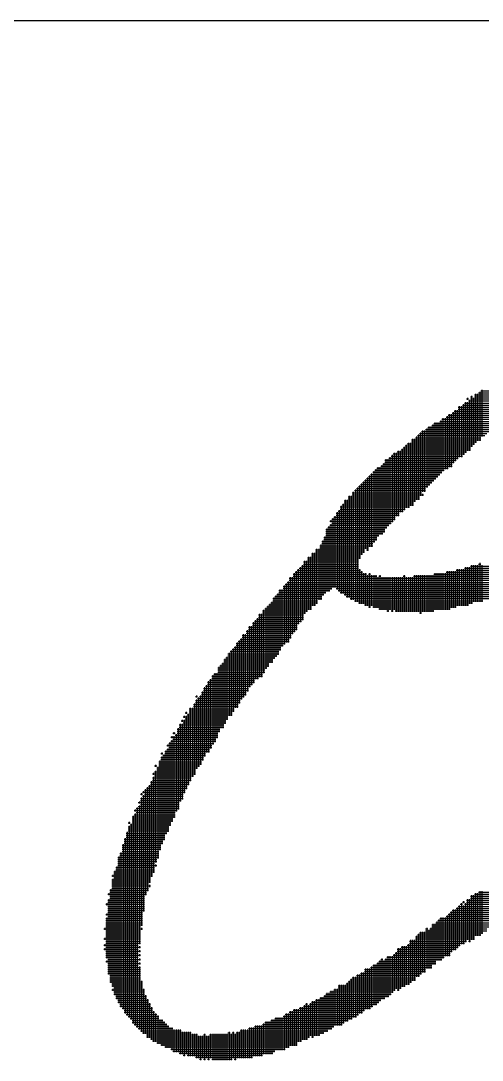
# Model space of a CAD drawing. Header units: feet. Extents: x 0 to 84100, y 0 to 59400.
# Drawn here: x 56792.5 to 56968.5, y 2803.4 to 3200 of the extents above; entities that cross this region are included whole.
import ezdxf
from ezdxf.enums import TextEntityAlignment as Align

# ---------------------------------------------------------------- set-up
doc = ezdxf.new("R2010")
doc.units = ezdxf.units.FT
doc.header["$LTSCALE"] = 550
doc.header["$MEASUREMENT"] = 0
for name, color, linetype in [('CX-BORD-LIN1', 4, 'CONTINUOUS'), ('CX-BORD-LIN2', 3, 'CONTINUOUS'), ('CX-BORD-TEX2', 7, 'CONTINUOUS'), ('CX-BORD-TEX3', 6, 'CONTINUOUS'), ('CX-MISC', 2, 'CONTINUOUS')]:
    doc.layers.add(name, color=color, linetype=linetype)
doc.styles.add('TB_TEXT', font='')
doc.styles.add('TB_WBTXT', font='')
doc.styles.add('TB_WMTXT', font='')
doc.styles.get('TB_TEXT').set_extended_font_data('DotumChe')
doc.styles.get('TB_WBTXT').set_extended_font_data('Dotum')
doc.styles.get('TB_WMTXT').set_extended_font_data('DotumChe')

# ---------------------------------------------------------------- blocks, each defined once
blk = doc.blocks.new('CXBLKA1-KHCA')
at = {"layer": 'CX-BORD-LIN2'}
blk.add_lwpolyline([(558, 12), (270, 12)], dxfattribs=at)
at = {"layer": 'CX-BORD-LIN1', "style": 'TB_TEXT'}
for tag, p in [('TR_RCON5', (342.3033, 33)), ('TR_RCON4', (342.3033, 27)), ('TR_RCON3', (342.3033, 21)), ('TR_RCON2', (342.3033, 15)), ('TR_RCON1', (342.3033, 9))]:
    blk.add_attdef(tag, text='', height=3.5, dxfattribs=at).set_placement(p, align=Align.MIDDLE_LEFT)
for tag, height, p in [('TR_DGN5', 3.5, (451.1185, 33)), ('TR_CHK5', 3.5, (491.1185, 33)), ('TR_RDAT5', 3.5, (317.5, 33)), ('TR_APP5', 3.5, (531.1185, 33)), ('TR_RNUM5', 3, (285.1051, 32.6366)), ('TR_DGN4', 3.5, (451.1185, 27)), ('TR_CHK4', 3.5, (491.1185, 27)), ('TR_RDAT4', 3.5, (317.5, 27)), ('TR_APP4', 3.5, (531.1185, 27)), ('TR_RNUM4', 3, (285.1051, 26.6366)), ('TR_DGN3', 3.5, (451.1185, 21)), ('TR_CHK3', 3.5, (491.1185, 21)), ('TR_RDAT3', 3.5, (317.5, 21)), ('TR_APP3', 3.5, (531.1185, 21)), ('TR_RNUM3', 3, (285.1051, 20.6366)), ('TR_DGN2', 3.5, (451.1185, 15)), ('TR_CHK2', 3.5, (491.1185, 15)), ('TR_RDAT2', 3.5, (317.5, 15)), ('TR_APP2', 3.5, (531.1185, 15)), ('TR_RNUM2', 3, (285.1051, 14.6366)), ('TR_DGN1', 3.5, (451.1185, 9)), ('TR_CHK1', 3.5, (491.1185, 9)), ('TR_RDAT1', 3.5, (317.5, 9)), ('TR_APP1', 3.5, (531.1185, 9)), ('TR_RNUM1', 3, (285.1051, 8.6366))]:
    blk.add_attdef(tag, text='', height=height, dxfattribs=at).set_placement(p, align=Align.MIDDLE_CENTER)
at = {"layer": 'CX-BORD-LIN2', "style": 'TB_TEXT'}
blk.add_attdef('TD_VERSION', text='', height=3, rotation=90, dxfattribs=at).set_placement((800.5, 48.0149), align=Align.MIDDLE_CENTER)
at = {"layer": 'CX-BORD-TEX2', "style": 'TB_WMTXT'}
for tag, height, p in [('TB_CNAME', 5, (15.3448, 531.8324)), ('TB_CSCOP', 4, (16.6346, 523.8324))]:
    blk.add_attdef(tag, text='', height=height, dxfattribs=at).set_placement(p, align=Align.BOTTOM_LEFT)
at = {"layer": 'CX-BORD-TEX2', "style": 'TB_WBTXT'}
for tag, height, p in [('TB_MTITIL', 10, (398, 533.3264)), ('TB_STITL', 7, (398, 518.3264))]:
    blk.add_attdef(tag, text='', height=height, dxfattribs=at).set_placement(p, align=Align.MIDDLE_CENTER)
at = {"layer": 'CX-BORD-TEX3', "style": 'TB_TEXT'}
for tag, height, p in [('TD_LNDST', 4.5, (215, 31.5)), ('TD_DSECT', 4.5, (605.5, 31.5)), ('TD_DDIST', 4.5, (654.5, 31.5)), ('TD_DNAME_TOP', 4.5, (755, 27.957)), ('TD_CSECT', 4.5, (605.5, 22.5)), ('TD_CDIST', 4.5, (654.5, 22.5)), ('TD_DNAME_MAIN', 4.5, (755, 21.4731)), ('TD_DNAME_BOT', 3, (755, 15.2489)), ('TD_HSCAL', 4.5, (620.8841, 13.7484)), ('TD_VSCAL', 4.5, (656.8615, 13.7484)), ('TD_CCOMP', 4.5, (215, 13.5927)), ('TD_CSTEP', 4.5, (250.744, 5.125)), ('TD_FIELD', 4.5, (180, 5.125)), ('TD_DWGNO', 4.5, (755, 5.0017)), ('TD_DWGCODE', 4.5, (637, 4.7908))]:
    blk.add_attdef(tag, text='', height=height, dxfattribs=at).set_placement(p, align=Align.MIDDLE_CENTER)
for tag, height, width, p in [('TD_DCOMP', 4.5, 0.95, (215, 22.5875)), ('TD_CNAME', 5, 0.78, (65, 7.5956))]:
    blk.add_attdef(tag, text='', height=height, dxfattribs=dict(at, width=width)).set_placement(p, align=Align.MIDDLE_CENTER)
blk = doc.blocks.new('CXGLOGO-싸인2')
at = {"layer": 'CX-MISC'}
for p, q in [((9607.478, -1038.763), (9607.478, -1038.841)), ((9607.595, -1038.724), (9607.673, -1038.724)), ((9607.634, -1038.685), (9607.634, -1040.629)), ((9607.711, -1038.763), (9607.711, -1040.551)), ((9607.75, -1038.646), (9610.627, -1038.646)), ((9607.75, -1038.724), (9610.627, -1038.724)), ((9607.789, -1038.607), (9607.789, -1040.473)), ((9607.867, -1038.607), (9607.867, -1040.396)), ((9607.906, -1038.568), (9611.016, -1038.568)), ((9607.945, -1038.529), (9607.945, -1040.396)), ((9607.984, -1038.491), (9611.172, -1038.491)), ((9608.023, -1038.452), (9608.023, -1040.24)), ((9607.128, -1039.113), (9609.85, -1039.113)), ((9607.167, -1039.074), (9607.167, -1041.018)), ((9607.245, -1039.074), (9607.245, -1041.018)), ((9607.284, -1039.035), (9610.005, -1039.035)), ((9607.323, -1038.996), (9607.323, -1040.94)), ((9607.362, -1038.957), (9610.083, -1038.957)), ((9607.4, -1038.918), (9607.4, -1040.862)), ((9607.439, -1038.802), (9607.517, -1038.802)), ((9607.478, -1038.918), (9607.478, -1040.785)), ((9607.517, -1038.879), (9610.239, -1038.879)), ((9607.556, -1038.841), (9607.556, -1040.785)), ((9607.595, -1038.802), (9610.394, -1038.802)), ((9606.545, -1039.54), (9606.545, -1041.562)), ((9606.623, -1039.54), (9606.623, -1041.484)), ((9606.662, -1039.501), (9609.228, -1039.501)), ((9606.701, -1039.463), (9606.701, -1041.484)), ((9606.739, -1039.424), (9609.306, -1039.424)), ((9606.778, -1039.385), (9606.778, -1041.407)), ((9606.856, -1039.385), (9606.856, -1041.407)), ((9606.895, -1039.346), (9609.461, -1039.346)), ((9606.934, -1039.307), (9606.934, -1041.251)), ((9606.973, -1039.268), (9609.617, -1039.268)), ((9607.012, -1039.229), (9607.012, -1041.173)), ((9607.089, -1039.229), (9607.089, -1041.096)), ((9607.128, -1039.19), (9609.772, -1039.19)), ((9605.884, -1039.968), (9608.372, -1039.968)), ((9605.923, -1039.929), (9605.923, -1042.184)), ((9605.962, -1039.89), (9608.528, -1039.89)), ((9606.001, -1039.851), (9606.001, -1042.106)), ((9606.079, -1039.851), (9606.079, -1042.029)), ((9606.117, -1039.813), (9608.683, -1039.813)), ((9606.156, -1039.774), (9606.156, -1041.951)), ((9606.195, -1039.735), (9608.761, -1039.735)), ((9606.234, -1039.696), (9606.234, -1041.873)), ((9606.312, -1039.696), (9606.312, -1041.795)), ((9606.39, -1039.696), (9606.39, -1041.718)), ((9606.428, -1039.657), (9608.917, -1039.657)), ((9606.467, -1039.618), (9606.467, -1041.64)), ((9606.506, -1039.579), (9608.995, -1039.579)), ((9605.34, -1040.357), (9607.984, -1040.357)), ((9605.379, -1040.318), (9605.379, -1042.884)), ((9605.456, -1040.318), (9605.456, -1042.729)), ((9605.495, -1040.279), (9607.984, -1040.279)), ((9605.534, -1040.24), (9605.534, -1042.651)), ((9605.573, -1040.201), (9608.139, -1040.201)), ((9605.612, -1040.162), (9605.612, -1042.651)), ((9605.651, -1040.124), (9608.217, -1040.124)), ((9605.69, -1040.085), (9605.69, -1042.495)), ((9605.729, -1040.046), (9608.295, -1040.046)), ((9605.767, -1040.007), (9605.767, -1042.34)), ((9605.845, -1040.007), (9605.845, -1042.34)), ((9604.951, -1040.746), (9607.595, -1040.746)), ((9604.99, -1040.707), (9604.99, -1043.117)), ((9605.029, -1040.668), (9607.595, -1040.668)), ((9605.068, -1040.629), (9605.068, -1043.04)), ((9605.107, -1040.59), (9607.673, -1040.59)), ((9605.145, -1040.551), (9605.145, -1042.962)), ((9605.184, -1040.512), (9607.75, -1040.512)), ((9605.223, -1040.473), (9605.223, -1042.962)), ((9605.301, -1040.473), (9605.301, -1042.884)), ((9605.34, -1040.435), (9607.828, -1040.435)), ((9604.329, -1041.134), (9607.051, -1041.134)), ((9604.368, -1041.096), (9604.368, -1043.739)), ((9604.446, -1041.096), (9604.446, -1043.662)), ((9604.484, -1041.057), (9607.128, -1041.057)), ((9604.523, -1041.018), (9604.523, -1043.584)), ((9604.562, -1040.979), (9607.284, -1040.979)), ((9604.601, -1040.94), (9604.601, -1043.506)), ((9604.64, -1040.901), (9607.362, -1040.901)), ((9604.679, -1040.862), (9604.679, -1043.428)), ((9604.757, -1040.862), (9604.757, -1043.273)), ((9604.795, -1040.823), (9607.439, -1040.823)), ((9604.834, -1040.785), (9604.834, -1043.273)), ((9604.912, -1040.785), (9604.912, -1043.117)), ((9603.94, -1041.523), (9606.584, -1041.523)), ((9603.979, -1041.484), (9603.979, -1044.206)), ((9604.018, -1041.445), (9606.739, -1041.445)), ((9604.057, -1041.407), (9604.057, -1044.05)), ((9604.135, -1041.407), (9604.135, -1043.973)), ((9604.173, -1041.368), (9606.895, -1041.368)), ((9604.212, -1041.329), (9604.212, -1043.973)), ((9604.251, -1041.29), (9606.895, -1041.29)), ((9604.29, -1041.251), (9604.29, -1043.895)), ((9604.329, -1041.212), (9606.973, -1041.212)), ((9603.512, -1041.951), (9603.512, -1044.673)), ((9603.551, -1041.912), (9606.195, -1041.912)), ((9603.59, -1041.873), (9603.59, -1044.517)), ((9603.629, -1041.834), (9606.273, -1041.834)), ((9603.668, -1041.795), (9603.668, -1044.595)), ((9603.707, -1041.757), (9606.351, -1041.757)), ((9603.746, -1041.718), (9603.746, -1044.439)), ((9603.785, -1041.679), (9606.428, -1041.679)), ((9603.823, -1041.64), (9603.823, -1044.439)), ((9603.862, -1041.601), (9606.506, -1041.601)), ((9603.901, -1041.562), (9603.901, -1044.284)), ((9603.124, -1042.34), (9603.124, -1046.461)), ((9603.163, -1042.301), (9605.884, -1042.301)), ((9603.201, -1042.262), (9603.201, -1046.539)), ((9603.24, -1042.223), (9605.884, -1042.223)), ((9603.279, -1042.184), (9603.279, -1046.539)), ((9603.318, -1042.145), (9605.962, -1042.145)), ((9603.357, -1042.106), (9603.357, -1044.906)), ((9603.396, -1042.068), (9606.04, -1042.068)), ((9603.435, -1042.029), (9603.435, -1044.75)), ((9603.474, -1041.99), (9606.117, -1041.99)), ((9602.774, -1042.69), (9605.495, -1042.69)), ((9602.813, -1042.651), (9602.813, -1046.305)), ((9602.89, -1042.651), (9602.89, -1046.383)), ((9602.929, -1042.534), (9605.651, -1042.534)), ((9602.929, -1042.612), (9605.651, -1042.612)), ((9602.968, -1042.495), (9602.968, -1046.383)), ((9603.046, -1042.495), (9603.046, -1046.461)), ((9603.085, -1042.379), (9605.729, -1042.379)), ((9603.085, -1042.456), (9605.806, -1042.456)), ((9605.767, -1042.417), (9605.767, -1042.495)), ((9602.502, -1043.117), (9602.502, -1046.072)), ((9602.54, -1043.078), (9605.029, -1043.078)), ((9602.579, -1043.04), (9602.579, -1046.15)), ((9602.618, -1042.923), (9605.262, -1042.923)), ((9602.618, -1043.001), (9605.107, -1043.001)), ((9602.657, -1042.884), (9602.657, -1046.228)), ((9602.696, -1042.845), (9605.418, -1042.845)), ((9602.735, -1042.806), (9602.735, -1046.228)), ((9602.774, -1042.767), (9605.418, -1042.767)), ((9602.229, -1043.467), (9604.64, -1043.467)), ((9602.268, -1043.428), (9602.268, -1043.506)), ((9602.307, -1043.389), (9604.718, -1043.389)), ((9602.346, -1043.351), (9602.346, -1045.994)), ((9602.385, -1043.312), (9604.718, -1043.312)), ((9602.424, -1043.273), (9602.424, -1045.994)), ((9602.463, -1043.156), (9604.873, -1043.156)), ((9602.463, -1043.234), (9604.873, -1043.234)), ((9602.074, -1043.778), (9604.329, -1043.778)), ((9602.074, -1043.856), (9604.329, -1043.856)), ((9602.074, -1043.934), (9604.251, -1043.934)), ((9602.113, -1043.739), (9602.113, -1046.15)), ((9602.152, -1043.701), (9604.407, -1043.701)), ((9602.191, -1043.662), (9602.191, -1046.15)), ((9602.229, -1043.623), (9604.484, -1043.623)), ((9602.268, -1043.584), (9602.268, -1046.072)), ((9602.307, -1043.545), (9604.562, -1043.545)), ((9601.918, -1044.245), (9603.94, -1044.245)), ((9601.918, -1044.323), (9603.862, -1044.323)), ((9601.957, -1044.206), (9601.957, -1046.305)), ((9601.996, -1044.089), (9604.018, -1044.089)), ((9601.996, -1044.167), (9604.018, -1044.167)), ((9602.035, -1044.05), (9602.035, -1046.228)), ((9602.074, -1044.012), (9604.096, -1044.012)), ((9601.53, -1044.711), (9603.474, -1044.711)), ((9601.568, -1044.673), (9601.568, -1046.694)), ((9601.646, -1044.673), (9601.646, -1046.694)), ((9601.685, -1044.556), (9603.551, -1044.556)), ((9601.685, -1044.634), (9603.551, -1044.634)), ((9601.724, -1044.517), (9601.724, -1046.617)), ((9601.802, -1044.517), (9601.802, -1046.461)), ((9601.841, -1044.4), (9603.862, -1044.4)), ((9601.841, -1044.478), (9603.707, -1044.478)), ((9601.879, -1044.361), (9601.879, -1046.461)), ((9603.629, -1044.556), (9603.707, -1044.556)), ((9601.219, -1045.022), (9603.318, -1045.022)), ((9601.219, -1045.1), (9603.318, -1045.1)), ((9601.257, -1044.984), (9601.257, -1047.005)), ((9601.335, -1044.984), (9601.335, -1046.928)), ((9601.374, -1044.867), (9603.396, -1044.867)), ((9601.374, -1044.945), (9603.318, -1044.945)), ((9601.413, -1044.828), (9601.413, -1046.85)), ((9601.491, -1044.828), (9601.491, -1046.85)), ((9601.53, -1044.789), (9603.396, -1044.789)), ((9607.906, -1045.1), (9607.984, -1045.1)), ((9607.945, -1045.061), (9607.945, -1046.539)), ((9600.83, -1045.489), (9603.629, -1045.489)), ((9600.869, -1045.45), (9600.869, -1047.705)), ((9600.907, -1045.411), (9603.474, -1045.411)), ((9600.946, -1045.372), (9600.946, -1047.627)), ((9600.985, -1045.333), (9603.396, -1045.333)), ((9601.024, -1045.295), (9601.024, -1047.394)), ((9601.063, -1045.256), (9603.318, -1045.256)), ((9601.102, -1045.217), (9601.102, -1047.316)), ((9601.141, -1045.178), (9603.318, -1045.178)), ((9601.18, -1045.139), (9601.18, -1047.239)), ((9603.357, -1045.295), (9603.357, -1046.617)), ((9603.435, -1045.372), (9603.435, -1046.617)), ((9603.512, -1045.45), (9603.512, -1046.617)), ((9603.59, -1045.45), (9603.59, -1046.694)), ((9603.707, -1045.489), (9603.785, -1045.489)), ((9603.746, -1045.45), (9603.746, -1046.772)), ((9606.195, -1045.489), (9610.861, -1045.489)), ((9606.234, -1045.45), (9606.234, -1046.85)), ((9606.312, -1045.45), (9606.312, -1046.85)), ((9606.39, -1045.45), (9606.39, -1046.85)), ((9606.467, -1045.45), (9606.467, -1046.85)), ((9606.545, -1045.45), (9606.545, -1046.85)), ((9606.623, -1045.45), (9606.623, -1046.85)), ((9606.662, -1045.411), (9611.172, -1045.411)), ((9606.701, -1045.372), (9606.701, -1046.85)), ((9606.778, -1045.372), (9606.778, -1046.85)), ((9606.856, -1045.372), (9606.856, -1046.772)), ((9606.934, -1045.372), (9606.934, -1046.772)), ((9607.012, -1045.372), (9607.012, -1046.772)), ((9607.051, -1045.333), (9611.172, -1045.333)), ((9607.089, -1045.295), (9607.089, -1046.694)), ((9607.167, -1045.295), (9607.167, -1046.694)), ((9607.245, -1045.295), (9607.245, -1046.694)), ((9607.323, -1045.295), (9607.323, -1046.694)), ((9607.362, -1045.256), (9611.561, -1045.256)), ((9607.4, -1045.217), (9607.4, -1046.694)), ((9607.478, -1045.217), (9607.478, -1046.694)), ((9607.556, -1045.217), (9607.556, -1046.617)), ((9607.595, -1045.178), (9611.716, -1045.178)), ((9607.634, -1045.139), (9607.634, -1046.617)), ((9607.711, -1045.139), (9607.711, -1046.539)), ((9607.789, -1045.139), (9607.789, -1046.539)), ((9607.867, -1045.139), (9607.867, -1046.539)), ((9608.023, -1045.139), (9608.023, -1046.539)), ((9600.48, -1045.917), (9600.48, -1048.172)), ((9600.519, -1045.878), (9609.85, -1045.878)), ((9600.558, -1045.839), (9600.558, -1048.094)), ((9600.596, -1045.8), (9610.005, -1045.8)), ((9600.635, -1045.761), (9600.635, -1048.094)), ((9600.674, -1045.645), (9610.627, -1045.645)), ((9600.674, -1045.722), (9610.239, -1045.722)), ((9600.713, -1045.606), (9600.713, -1047.938)), ((9600.791, -1045.606), (9600.791, -1047.783)), ((9600.83, -1045.567), (9604.018, -1045.567)), ((9603.668, -1045.528), (9603.668, -1046.694)), ((9603.823, -1045.528), (9603.823, -1046.694)), ((9603.901, -1045.528), (9603.901, -1046.772)), ((9603.979, -1045.528), (9603.979, -1046.772)), ((9604.057, -1045.606), (9604.057, -1046.772)), ((9604.096, -1045.567), (9604.173, -1045.567)), ((9604.135, -1045.528), (9604.135, -1046.85)), ((9604.212, -1045.606), (9604.212, -1046.85)), ((9604.29, -1045.606), (9604.29, -1046.85)), ((9604.368, -1045.606), (9604.368, -1046.85)), ((9604.446, -1045.606), (9604.446, -1046.928)), ((9604.523, -1045.606), (9604.523, -1046.85)), ((9604.601, -1045.606), (9604.601, -1046.928)), ((9604.679, -1045.606), (9604.679, -1046.85)), ((9604.757, -1045.606), (9604.757, -1046.928)), ((9604.834, -1045.606), (9604.834, -1046.928)), ((9604.912, -1045.606), (9604.912, -1046.928)), ((9604.99, -1045.606), (9604.99, -1046.928)), ((9605.029, -1045.567), (9605.107, -1045.567)), ((9605.068, -1045.528), (9605.068, -1046.928)), ((9605.145, -1045.606), (9605.145, -1046.928)), ((9605.223, -1045.606), (9605.223, -1046.928)), ((9605.301, -1045.606), (9605.301, -1046.928)), ((9605.379, -1045.606), (9605.379, -1046.928)), ((9605.418, -1045.567), (9610.705, -1045.567)), ((9605.456, -1045.528), (9605.456, -1046.928)), ((9605.534, -1045.528), (9605.534, -1046.928)), ((9605.612, -1045.528), (9605.612, -1046.928)), ((9605.69, -1045.528), (9605.69, -1047.005)), ((9605.767, -1045.528), (9605.767, -1046.928)), ((9605.845, -1045.528), (9605.845, -1046.928)), ((9605.923, -1045.528), (9605.923, -1046.928)), ((9606.001, -1045.528), (9606.001, -1046.928)), ((9606.079, -1045.528), (9606.079, -1046.928)), ((9606.156, -1045.528), (9606.156, -1046.928)), ((9600.169, -1046.305), (9600.169, -1048.638)), ((9600.208, -1046.267), (9601.996, -1046.267)), ((9600.247, -1046.228), (9600.247, -1048.561)), ((9600.285, -1046.111), (9602.229, -1046.111)), ((9600.285, -1046.189), (9602.074, -1046.189)), ((9600.324, -1046.072), (9600.324, -1048.405)), ((9600.402, -1046.072), (9600.402, -1048.249)), ((9600.441, -1045.956), (9609.772, -1045.956)), ((9600.441, -1046.033), (9602.307, -1046.033)), ((9602.463, -1046.033), (9609.539, -1046.033)), ((9602.54, -1046.111), (9609.228, -1046.111)), ((9602.618, -1046.189), (9609.15, -1046.189)), ((9602.774, -1046.267), (9608.839, -1046.267)), ((9599.858, -1046.694), (9599.858, -1049.027)), ((9599.897, -1046.655), (9601.685, -1046.655)), ((9599.935, -1046.617), (9599.935, -1048.872)), ((9599.974, -1046.578), (9601.763, -1046.578)), ((9600.013, -1046.539), (9600.013, -1048.872)), ((9600.052, -1046.422), (9601.918, -1046.422)), ((9600.052, -1046.5), (9601.763, -1046.5)), ((9600.091, -1046.383), (9600.091, -1048.716)), ((9600.13, -1046.344), (9601.918, -1046.344)), ((9602.851, -1046.344), (9608.606, -1046.344)), ((9603.007, -1046.422), (9608.372, -1046.422)), ((9603.163, -1046.5), (9608.061, -1046.5)), ((9603.318, -1046.578), (9607.673, -1046.578)), ((9603.551, -1046.655), (9607.517, -1046.655)), ((9599.508, -1047.044), (9601.219, -1047.044)), ((9599.547, -1047.005), (9599.547, -1049.416)), ((9599.624, -1047.005), (9599.624, -1049.416)), ((9599.663, -1046.889), (9601.374, -1046.889)), ((9599.663, -1046.966), (9601.296, -1046.966)), ((9599.702, -1046.85), (9599.702, -1049.26)), ((9599.741, -1046.811), (9601.53, -1046.811)), ((9599.78, -1046.772), (9599.78, -1049.105)), ((9599.819, -1046.733), (9601.53, -1046.733)), ((9603.707, -1046.733), (9603.785, -1046.733)), ((9603.862, -1046.733), (9607.051, -1046.733)), ((9604.096, -1046.811), (9606.817, -1046.811)), ((9604.407, -1046.889), (9604.484, -1046.889)), ((9604.562, -1046.889), (9604.64, -1046.889)), ((9604.718, -1046.889), (9606.195, -1046.889)), ((9605.651, -1046.966), (9605.729, -1046.966)), ((9599.158, -1047.472), (9599.158, -1049.805)), ((9599.236, -1047.472), (9599.236, -1049.727)), ((9599.275, -1047.355), (9601.063, -1047.355)), ((9599.275, -1047.433), (9600.985, -1047.433)), ((9599.313, -1047.316), (9599.313, -1049.649)), ((9599.352, -1047.277), (9601.141, -1047.277)), ((9599.391, -1047.239), (9599.391, -1049.494)), ((9599.43, -1047.2), (9601.219, -1047.2)), ((9599.469, -1047.161), (9599.469, -1049.494)), ((9599.508, -1047.122), (9601.219, -1047.122)), ((9598.886, -1047.822), (9600.752, -1047.822)), ((9598.886, -1047.9), (9600.752, -1047.9)), ((9598.925, -1047.783), (9598.925, -1050.193)), ((9599.002, -1047.783), (9599.002, -1050.116)), ((9599.041, -1047.666), (9600.907, -1047.666)), ((9599.041, -1047.744), (9600.83, -1047.744)), ((9599.08, -1047.627), (9599.08, -1049.96)), ((9599.119, -1047.511), (9600.985, -1047.511)), ((9599.119, -1047.589), (9600.985, -1047.589)), ((9598.575, -1048.288), (9600.363, -1048.288)), ((9598.614, -1048.249), (9598.614, -1050.582)), ((9598.652, -1048.133), (9600.519, -1048.133)), ((9598.652, -1048.211), (9600.441, -1048.211)), ((9598.691, -1048.094), (9598.691, -1050.582)), ((9598.73, -1048.055), (9600.674, -1048.055)), ((9598.769, -1048.016), (9598.769, -1050.427)), ((9598.808, -1047.977), (9600.674, -1047.977)), ((9598.847, -1047.938), (9598.847, -1050.271)), ((9598.264, -1048.677), (9600.13, -1048.677)), ((9598.303, -1048.638), (9598.303, -1051.049)), ((9598.341, -1048.522), (9600.285, -1048.522)), ((9598.341, -1048.599), (9600.208, -1048.599)), ((9598.38, -1048.483), (9598.38, -1050.893)), ((9598.419, -1048.444), (9600.285, -1048.444)), ((9598.458, -1048.405), (9598.458, -1050.893)), ((9598.497, -1048.366), (9600.363, -1048.366)), ((9598.536, -1048.327), (9598.536, -1050.738)), ((9597.953, -1049.066), (9599.819, -1049.066)), ((9597.991, -1049.027), (9597.991, -1051.515)), ((9598.03, -1048.988), (9599.897, -1048.988)), ((9598.069, -1048.949), (9598.069, -1051.36)), ((9598.108, -1048.91), (9599.897, -1048.91)), ((9598.147, -1048.872), (9598.147, -1051.36)), ((9598.186, -1048.755), (9600.052, -1048.755)), ((9598.186, -1048.833), (9600.052, -1048.833)), ((9598.225, -1048.716), (9598.225, -1051.204)), ((9597.719, -1049.377), (9599.663, -1049.377)), ((9597.719, -1049.455), (9599.508, -1049.455)), ((9597.758, -1049.338), (9597.758, -1051.982)), ((9597.797, -1049.299), (9599.663, -1049.299)), ((9597.836, -1049.26), (9597.836, -1051.904)), ((9597.914, -1049.26), (9597.914, -1051.749)), ((9597.953, -1049.144), (9599.741, -1049.144)), ((9597.953, -1049.221), (9599.741, -1049.221)), ((9597.408, -1049.844), (9599.119, -1049.844)), ((9597.447, -1049.805), (9597.447, -1052.449)), ((9597.486, -1049.766), (9599.197, -1049.766)), ((9597.525, -1049.727), (9597.525, -1052.293)), ((9597.564, -1049.61), (9599.352, -1049.61)), ((9597.564, -1049.688), (9599.275, -1049.688)), ((9597.603, -1049.571), (9597.603, -1052.293)), ((9597.642, -1049.533), (9599.352, -1049.533)), ((9597.68, -1049.494), (9597.68, -1052.137)), ((9597.097, -1050.155), (9597.175, -1050.155)), ((9597.136, -1050.116), (9597.136, -1050.193)), ((9597.136, -1050.271), (9597.136, -1052.915)), ((9597.175, -1050.232), (9598.886, -1050.232)), ((9597.214, -1050.193), (9597.214, -1052.837)), ((9597.253, -1050.155), (9598.963, -1050.155)), ((9597.292, -1050.116), (9597.292, -1052.76)), ((9597.331, -1049.999), (9599.041, -1049.999)), ((9597.331, -1050.077), (9599.041, -1050.077)), ((9597.369, -1049.96), (9597.369, -1052.604)), ((9597.408, -1049.921), (9599.119, -1049.921)), ((9596.864, -1050.621), (9598.575, -1050.621)), ((9596.903, -1050.582), (9596.903, -1053.382)), ((9596.981, -1050.582), (9596.981, -1053.226)), ((9597.019, -1050.466), (9598.73, -1050.466)), ((9597.019, -1050.543), (9598.73, -1050.543)), ((9597.058, -1050.427), (9597.058, -1053.148)), ((9597.097, -1050.31), (9598.808, -1050.31)), ((9597.097, -1050.388), (9598.808, -1050.388)), ((9596.592, -1051.049), (9596.592, -1051.127)), ((9596.631, -1050.932), (9598.341, -1050.932)), ((9596.67, -1050.893), (9596.67, -1050.971)), ((9596.67, -1051.049), (9596.67, -1053.848)), ((9596.708, -1050.777), (9596.786, -1050.777)), ((9596.708, -1051.01), (9598.341, -1051.01)), ((9596.747, -1050.738), (9596.747, -1050.816)), ((9596.747, -1050.893), (9596.747, -1053.693)), ((9596.786, -1050.854), (9598.497, -1050.854)), ((9596.825, -1050.816), (9596.825, -1053.537)), ((9596.864, -1050.699), (9598.575, -1050.699)), ((9596.864, -1050.777), (9598.497, -1050.777)), ((9596.397, -1051.399), (9598.03, -1051.399)), ((9596.397, -1051.477), (9598.03, -1051.477)), ((9596.436, -1051.36), (9596.436, -1054.47)), ((9596.475, -1051.243), (9598.186, -1051.243)), ((9596.475, -1051.321), (9598.186, -1051.321)), ((9596.514, -1051.204), (9596.514, -1054.159)), ((9596.553, -1051.088), (9598.264, -1051.088)), ((9596.592, -1051.204), (9596.592, -1054.081)), ((9596.631, -1051.165), (9598.264, -1051.165)), ((9596.164, -1051.71), (9597.953, -1051.71)), ((9596.164, -1051.865), (9597.875, -1051.865)), ((9596.203, -1051.671), (9596.203, -1051.749)), ((9596.203, -1051.826), (9596.203, -1054.937)), ((9596.242, -1051.554), (9596.32, -1051.554)), ((9596.242, -1051.788), (9597.875, -1051.788)), ((9596.281, -1051.515), (9596.281, -1051.593)), ((9596.281, -1051.671), (9596.281, -1054.781)), ((9596.32, -1051.632), (9597.953, -1051.632)), ((9596.359, -1051.593), (9596.359, -1054.548)), ((9596.397, -1051.554), (9597.953, -1051.554)), ((9595.931, -1052.254), (9597.642, -1052.254)), ((9595.97, -1052.215), (9595.97, -1055.403)), ((9596.009, -1052.021), (9597.719, -1052.021)), ((9596.009, -1052.176), (9597.642, -1052.176)), ((9596.047, -1051.982), (9596.047, -1052.06)), ((9596.047, -1052.137), (9596.047, -1055.326)), ((9596.086, -1051.943), (9597.797, -1051.943)), ((9596.086, -1052.099), (9597.719, -1052.099)), ((9596.125, -1051.904), (9596.125, -1055.092)), ((9595.698, -1052.643), (9597.331, -1052.643)), ((9595.736, -1052.604), (9595.736, -1056.025)), ((9595.775, -1052.332), (9595.853, -1052.332)), ((9595.775, -1052.487), (9597.408, -1052.487)), ((9595.775, -1052.565), (9597.408, -1052.565)), ((9595.814, -1052.293), (9595.814, -1052.371)), ((9595.814, -1052.449), (9595.814, -1055.792)), ((9595.853, -1052.41), (9597.486, -1052.41)), ((9595.892, -1052.371), (9595.892, -1055.637)), ((9595.931, -1052.332), (9597.486, -1052.332)), ((9595.542, -1052.798), (9595.62, -1052.798)), ((9595.542, -1053.032), (9597.097, -1053.032)), ((9595.581, -1052.76), (9595.581, -1052.837)), ((9595.581, -1052.993), (9595.581, -1056.492)), ((9595.62, -1052.876), (9597.175, -1052.876)), ((9595.62, -1052.954), (9597.097, -1052.954)), ((9595.659, -1052.837), (9595.659, -1056.337)), ((9595.698, -1052.721), (9597.331, -1052.721)), ((9595.698, -1052.798), (9597.253, -1052.798)), ((9595.387, -1053.421), (9596.864, -1053.421)), ((9595.425, -1053.382), (9595.425, -1057.036)), ((9595.464, -1053.109), (9597.097, -1053.109)), ((9595.464, -1053.265), (9596.942, -1053.265)), ((9595.464, -1053.343), (9596.942, -1053.343)), ((9595.503, -1053.071), (9595.503, -1053.148)), ((9595.503, -1053.226), (9595.503, -1056.881)), ((9595.542, -1053.187), (9597.019, -1053.187)), ((9595.037, -1053.848), (9595.037, -1053.926)), ((9595.075, -1053.809), (9596.708, -1053.809)), ((9595.114, -1053.77), (9595.114, -1053.848)), ((9595.153, -1053.732), (9596.708, -1053.732)), ((9595.192, -1053.693), (9595.192, -1057.736)), ((9595.231, -1053.654), (9596.786, -1053.654)), ((9595.27, -1053.615), (9595.27, -1057.581)), ((9595.309, -1053.576), (9596.786, -1053.576)), ((9595.348, -1053.537), (9595.348, -1057.27)), ((9595.387, -1053.498), (9596.864, -1053.498)), ((9594.92, -1054.198), (9596.475, -1054.198)), ((9594.959, -1054.159), (9594.959, -1054.237)), ((9594.998, -1053.887), (9595.075, -1053.887)), ((9594.998, -1054.043), (9596.631, -1054.043)), ((9594.998, -1054.12), (9596.553, -1054.12)), ((9595.037, -1054.004), (9595.037, -1058.903)), ((9595.075, -1053.965), (9596.631, -1053.965)), ((9595.114, -1053.926), (9595.114, -1058.358)), ((9595.153, -1053.887), (9596.631, -1053.887)), ((9594.764, -1054.509), (9596.397, -1054.509)), ((9594.803, -1054.47), (9594.803, -1054.548)), ((9594.803, -1054.626), (9594.803, -1062.713)), ((9594.842, -1054.431), (9596.475, -1054.431)), ((9594.842, -1054.587), (9596.32, -1054.587)), ((9594.881, -1054.393), (9594.881, -1062.791)), ((9594.92, -1054.354), (9596.475, -1054.354)), ((9594.959, -1054.315), (9594.959, -1059.602)), ((9594.998, -1054.276), (9596.475, -1054.276)), ((9594.531, -1054.976), (9594.609, -1054.976)), ((9594.57, -1054.937), (9594.57, -1055.015)), ((9594.648, -1055.015), (9594.648, -1062.48)), ((9594.687, -1054.742), (9596.32, -1054.742)), ((9594.687, -1054.82), (9596.242, -1054.82)), ((9594.687, -1054.898), (9596.242, -1054.898)), ((9594.687, -1054.976), (9596.164, -1054.976)), ((9594.726, -1054.704), (9594.726, -1062.635)), ((9594.764, -1054.665), (9596.32, -1054.665)), ((9594.453, -1055.365), (9596.009, -1055.365)), ((9594.453, -1055.442), (9595.931, -1055.442)), ((9594.492, -1055.326), (9594.492, -1062.324)), ((9594.531, -1055.131), (9596.086, -1055.131)), ((9594.531, -1055.209), (9596.086, -1055.209)), ((9594.531, -1055.287), (9596.086, -1055.287)), ((9594.57, -1055.092), (9594.57, -1062.402)), ((9594.609, -1055.053), (9596.164, -1055.053)), ((9594.298, -1055.831), (9595.775, -1055.831)), ((9594.337, -1055.792), (9594.337, -1062.091)), ((9594.376, -1055.598), (9595.931, -1055.598)), ((9594.376, -1055.676), (9595.853, -1055.676)), ((9594.376, -1055.753), (9595.853, -1055.753)), ((9594.415, -1055.559), (9594.415, -1062.246)), ((9594.453, -1055.52), (9595.931, -1055.52)), ((9594.22, -1056.142), (9595.698, -1056.142)), ((9594.22, -1056.22), (9595.698, -1056.22)), ((9594.259, -1056.103), (9594.259, -1062.013)), ((9594.298, -1055.909), (9595.775, -1055.909)), ((9594.298, -1055.987), (9595.775, -1055.987)), ((9594.298, -1056.064), (9595.698, -1056.064)), ((9594.142, -1056.298), (9595.698, -1056.298)), ((9594.142, -1056.375), (9595.62, -1056.375)), ((9594.142, -1056.453), (9595.62, -1056.453)), ((9594.142, -1056.531), (9595.542, -1056.531)), ((9594.142, -1056.609), (9595.62, -1056.609)), ((9594.181, -1056.259), (9594.181, -1061.857)), ((9595.581, -1056.57), (9595.581, -1056.648)), ((9593.909, -1056.997), (9595.464, -1056.997)), ((9593.948, -1056.959), (9593.948, -1057.036)), ((9593.987, -1056.842), (9595.542, -1056.842)), ((9593.987, -1056.92), (9595.464, -1056.92)), ((9594.026, -1056.803), (9594.026, -1061.546)), ((9594.065, -1056.686), (9595.542, -1056.686)), ((9594.065, -1056.764), (9595.542, -1056.764)), ((9594.103, -1056.648), (9594.103, -1061.702)), ((9593.909, -1057.153), (9595.387, -1057.153)), ((9593.909, -1057.231), (9595.387, -1057.231)), ((9593.909, -1057.309), (9595.309, -1057.309)), ((9593.909, -1057.386), (9595.387, -1057.386)), ((9593.948, -1057.114), (9593.948, -1061.235)), ((9593.987, -1057.075), (9595.387, -1057.075)), ((9595.348, -1057.347), (9595.348, -1057.425)), ((9593.754, -1057.697), (9595.231, -1057.697)), ((9593.792, -1057.658), (9593.792, -1057.736)), ((9593.831, -1057.542), (9595.309, -1057.542)), ((9593.831, -1057.62), (9595.231, -1057.62)), ((9593.831, -1057.775), (9595.153, -1057.775)), ((9593.87, -1057.503), (9593.87, -1061.08)), ((9593.909, -1057.464), (9595.309, -1057.464)), ((9607.595, -1057.775), (9609.772, -1057.775)), ((9607.634, -1057.736), (9607.634, -1059.447)), ((9607.711, -1057.736), (9607.711, -1059.447)), ((9607.75, -1057.697), (9609.928, -1057.697)), ((9607.789, -1057.658), (9607.789, -1059.291)), ((9607.867, -1057.658), (9607.867, -1059.291)), ((9607.906, -1057.62), (9610.005, -1057.62)), ((9607.945, -1057.581), (9607.945, -1059.291)), ((9608.023, -1057.581), (9608.023, -1059.214)), ((9593.676, -1058.086), (9595.153, -1058.086)), ((9593.715, -1058.047), (9593.715, -1058.125)), ((9593.754, -1057.931), (9595.153, -1057.931)), ((9593.754, -1058.008), (9595.153, -1058.008)), ((9593.754, -1058.164), (9595.153, -1058.164)), ((9593.792, -1057.892), (9593.792, -1060.769)), ((9593.831, -1057.853), (9595.153, -1057.853)), ((9607.089, -1058.203), (9607.089, -1059.758)), ((9607.128, -1058.164), (9609.383, -1058.164)), ((9607.167, -1058.125), (9607.167, -1059.68)), ((9607.206, -1058.086), (9607.284, -1058.086)), ((9607.245, -1058.047), (9607.245, -1059.602)), ((9607.284, -1058.008), (9607.362, -1058.008)), ((9607.323, -1057.969), (9607.323, -1058.047)), ((9607.323, -1058.125), (9607.323, -1059.602)), ((9607.362, -1058.086), (9609.461, -1058.086)), ((9607.4, -1058.047), (9607.4, -1059.525)), ((9607.439, -1057.931), (9609.617, -1057.931)), ((9607.439, -1058.008), (9609.539, -1058.008)), ((9607.478, -1057.892), (9607.478, -1059.447)), ((9607.556, -1057.892), (9607.556, -1059.525)), ((9607.595, -1057.853), (9609.694, -1057.853)), ((9593.676, -1058.475), (9595.075, -1058.475)), ((9593.715, -1058.436), (9593.715, -1058.514)), ((9593.715, -1058.592), (9593.715, -1060.147)), ((9593.754, -1058.242), (9595.153, -1058.242)), ((9593.754, -1058.319), (9595.153, -1058.319)), ((9593.754, -1058.397), (9595.075, -1058.397)), ((9593.754, -1058.553), (9595.075, -1058.553)), ((9606.467, -1058.592), (9606.467, -1060.225)), ((9606.545, -1058.592), (9606.545, -1060.147)), ((9606.623, -1058.592), (9606.623, -1060.069)), ((9606.662, -1058.553), (9608.917, -1058.553)), ((9606.701, -1058.514), (9606.701, -1060.069)), ((9606.739, -1058.475), (9609.072, -1058.475)), ((9606.778, -1058.436), (9606.778, -1060.069)), ((9606.817, -1058.397), (9609.072, -1058.397)), ((9606.856, -1058.358), (9606.856, -1059.913)), ((9606.895, -1058.319), (9609.228, -1058.319)), ((9606.934, -1058.281), (9606.934, -1059.836)), ((9607.012, -1058.281), (9607.012, -1059.836)), ((9607.051, -1058.242), (9609.306, -1058.242)), ((9593.637, -1058.98), (9593.637, -1059.058)), ((9593.676, -1058.63), (9595.075, -1058.63)), ((9593.676, -1058.708), (9595.075, -1058.708)), ((9593.676, -1058.786), (9595.075, -1058.786)), ((9593.676, -1058.864), (9595.075, -1058.864)), ((9593.676, -1058.941), (9594.998, -1058.941)), ((9595.037, -1058.98), (9595.037, -1059.058)), ((9605.923, -1058.98), (9605.923, -1060.536)), ((9606.079, -1058.98), (9606.079, -1060.536)), ((9606.117, -1058.864), (9608.45, -1058.864)), ((9606.117, -1058.941), (9608.372, -1058.941)), ((9606.156, -1058.825), (9606.156, -1060.38)), ((9606.234, -1058.825), (9606.234, -1060.38)), ((9606.273, -1058.786), (9608.606, -1058.786)), ((9606.312, -1058.747), (9606.312, -1060.225)), ((9606.351, -1058.708), (9608.683, -1058.708)), ((9606.39, -1058.669), (9606.39, -1060.225)), ((9606.428, -1058.63), (9608.839, -1058.63)), ((9593.598, -1059.019), (9595.075, -1059.019)), ((9593.598, -1059.408), (9594.998, -1059.408)), ((9593.637, -1059.369), (9593.637, -1059.447)), ((9593.676, -1059.097), (9594.998, -1059.097)), ((9593.676, -1059.175), (9594.998, -1059.175)), ((9593.676, -1059.253), (9594.998, -1059.253)), ((9593.676, -1059.33), (9594.998, -1059.33)), ((9605.495, -1059.33), (9607.75, -1059.33)), ((9605.495, -1059.408), (9607.75, -1059.408)), ((9605.534, -1059.291), (9605.534, -1060.847)), ((9605.573, -1059.253), (9607.984, -1059.253)), ((9605.612, -1059.214), (9605.612, -1060.847)), ((9605.651, -1059.175), (9608.061, -1059.175)), ((9605.69, -1059.136), (9605.69, -1060.769)), ((9605.767, -1059.136), (9605.767, -1060.691)), ((9605.845, -1059.136), (9605.845, -1060.691)), ((9605.884, -1059.019), (9605.962, -1059.019)), ((9605.884, -1059.097), (9608.217, -1059.097)), ((9606.001, -1059.058), (9606.001, -1060.536)), ((9606.04, -1059.019), (9608.217, -1059.019)), ((9593.598, -1059.641), (9594.92, -1059.641)), ((9593.598, -1059.797), (9594.92, -1059.797)), ((9593.637, -1059.602), (9593.637, -1059.68)), ((9593.637, -1059.758), (9593.637, -1059.836)), ((9593.676, -1059.486), (9594.998, -1059.486)), ((9593.676, -1059.564), (9594.998, -1059.564)), ((9593.676, -1059.719), (9594.998, -1059.719)), ((9594.959, -1059.68), (9594.959, -1059.758)), ((9604.795, -1059.797), (9607.051, -1059.797)), ((9604.834, -1059.758), (9604.834, -1061.391)), ((9604.912, -1059.758), (9604.912, -1061.313)), ((9604.951, -1059.719), (9607.128, -1059.719)), ((9604.99, -1059.68), (9604.99, -1061.235)), ((9605.068, -1059.68), (9605.068, -1061.235)), ((9605.145, -1059.68), (9605.145, -1061.158)), ((9605.184, -1059.641), (9607.206, -1059.641)), ((9605.223, -1059.602), (9605.223, -1061.158)), ((9605.262, -1059.486), (9607.439, -1059.486)), ((9605.262, -1059.564), (9607.362, -1059.564)), ((9605.301, -1059.447), (9605.301, -1061.08)), ((9605.379, -1059.447), (9605.379, -1061.002)), ((9605.456, -1059.447), (9605.456, -1061.002)), ((9607.517, -1059.486), (9607.595, -1059.486)), ((9593.676, -1059.875), (9594.998, -1059.875)), ((9593.676, -1059.952), (9594.92, -1059.952)), ((9593.676, -1060.03), (9594.998, -1060.03)), ((9593.676, -1060.108), (9594.92, -1060.108)), ((9593.754, -1060.186), (9594.998, -1060.186)), ((9594.959, -1059.836), (9594.959, -1059.913)), ((9594.959, -1059.991), (9594.959, -1060.069)), ((9594.959, -1060.147), (9594.959, -1060.225)), ((9604.173, -1060.186), (9604.251, -1060.186)), ((9604.212, -1060.147), (9604.212, -1061.702)), ((9604.329, -1060.186), (9606.506, -1060.186)), ((9604.368, -1060.147), (9604.368, -1061.624)), ((9604.407, -1060.108), (9606.584, -1060.108)), ((9604.446, -1060.069), (9604.446, -1061.624)), ((9604.523, -1060.069), (9604.523, -1061.546)), ((9604.601, -1060.069), (9604.601, -1061.469)), ((9604.64, -1060.03), (9606.817, -1060.03)), ((9604.679, -1059.991), (9604.679, -1061.391)), ((9604.718, -1059.952), (9606.817, -1059.952)), ((9604.757, -1059.913), (9604.757, -1061.313)), ((9604.795, -1059.875), (9606.895, -1059.875)), ((9593.676, -1060.263), (9594.92, -1060.263)), ((9593.715, -1060.225), (9593.715, -1060.302)), ((9593.754, -1060.341), (9594.998, -1060.341)), ((9593.754, -1060.419), (9594.92, -1060.419)), ((9593.754, -1060.497), (9594.998, -1060.497)), ((9593.754, -1060.574), (9594.998, -1060.574)), ((9594.959, -1060.302), (9594.959, -1060.38)), ((9594.959, -1060.458), (9594.959, -1062.868)), ((9603.551, -1060.574), (9605.884, -1060.574)), ((9603.59, -1060.536), (9603.59, -1062.091)), ((9603.668, -1060.536), (9603.668, -1062.091)), ((9603.746, -1060.536), (9603.746, -1062.091)), ((9603.785, -1060.497), (9606.117, -1060.497)), ((9603.823, -1060.458), (9603.823, -1062.013)), ((9603.862, -1060.419), (9606.117, -1060.419)), ((9603.901, -1060.38), (9603.901, -1061.935)), ((9603.979, -1060.38), (9603.979, -1061.935)), ((9604.018, -1060.341), (9606.273, -1060.341)), ((9604.057, -1060.302), (9604.057, -1061.857)), ((9604.096, -1060.263), (9606.273, -1060.263)), ((9604.135, -1060.225), (9604.135, -1061.78)), ((9604.29, -1060.225), (9604.29, -1061.702)), ((9593.754, -1060.652), (9594.998, -1060.652)), ((9593.754, -1060.73), (9594.998, -1060.73)), ((9593.831, -1060.808), (9594.998, -1060.808)), ((9593.831, -1060.885), (9594.998, -1060.885)), ((9593.831, -1060.963), (9594.998, -1060.963)), ((9603.007, -1060.963), (9605.495, -1060.963)), ((9603.046, -1060.924), (9603.046, -1062.48)), ((9603.085, -1060.885), (9605.495, -1060.885)), ((9603.124, -1060.847), (9603.124, -1062.402)), ((9603.201, -1060.847), (9603.201, -1062.402)), ((9603.24, -1060.808), (9605.651, -1060.808)), ((9603.279, -1060.769), (9603.279, -1062.324)), ((9603.357, -1060.769), (9603.357, -1062.246)), ((9603.396, -1060.73), (9605.729, -1060.73)), ((9603.435, -1060.691), (9603.435, -1062.246)), ((9603.512, -1060.691), (9603.512, -1062.169)), ((9603.551, -1060.652), (9605.884, -1060.652)), ((9593.831, -1061.041), (9595.075, -1061.041)), ((9593.909, -1061.119), (9595.075, -1061.119)), ((9593.909, -1061.197), (9595.075, -1061.197)), ((9593.909, -1061.352), (9595.153, -1061.352)), ((9593.948, -1061.313), (9593.948, -1061.391)), ((9593.987, -1061.274), (9595.075, -1061.274)), ((9595.037, -1061.002), (9595.037, -1062.946)), ((9595.114, -1061.313), (9595.114, -1063.024)), ((9602.268, -1061.391), (9602.268, -1062.868)), ((9602.346, -1061.391), (9602.346, -1062.791)), ((9602.385, -1061.352), (9604.718, -1061.352)), ((9602.424, -1061.313), (9602.424, -1062.713)), ((9602.502, -1061.313), (9602.502, -1062.713)), ((9602.54, -1061.197), (9605.107, -1061.197)), ((9602.54, -1061.274), (9604.951, -1061.274)), ((9602.579, -1061.158), (9602.579, -1062.713)), ((9602.657, -1061.158), (9602.657, -1062.713)), ((9602.735, -1061.158), (9602.735, -1062.635)), ((9602.813, -1061.158), (9602.813, -1062.557)), ((9602.851, -1061.119), (9605.262, -1061.119)), ((9602.89, -1061.08), (9602.89, -1062.557)), ((9602.929, -1061.041), (9605.34, -1061.041)), ((9602.968, -1061.002), (9602.968, -1062.48)), ((9604.795, -1061.352), (9604.873, -1061.352)), ((9593.987, -1061.43), (9595.153, -1061.43)), ((9593.987, -1061.508), (9595.153, -1061.508)), ((9594.065, -1061.585), (9595.231, -1061.585)), ((9594.065, -1061.663), (9595.231, -1061.663)), ((9594.142, -1061.741), (9595.309, -1061.741)), ((9595.192, -1061.546), (9595.192, -1063.024)), ((9595.27, -1061.702), (9595.27, -1063.179)), ((9601.568, -1061.78), (9601.568, -1063.179)), ((9601.646, -1061.78), (9601.646, -1063.102)), ((9601.685, -1061.741), (9604.173, -1061.741)), ((9601.724, -1061.702), (9601.724, -1063.102)), ((9601.802, -1061.702), (9601.802, -1063.102)), ((9601.841, -1061.663), (9604.329, -1061.663)), ((9601.879, -1061.624), (9601.879, -1063.024)), ((9601.957, -1061.624), (9601.957, -1063.024)), ((9601.996, -1061.585), (9604.484, -1061.585)), ((9602.035, -1061.546), (9602.035, -1062.946)), ((9602.074, -1061.508), (9604.562, -1061.508)), ((9602.113, -1061.469), (9602.113, -1062.946)), ((9602.191, -1061.469), (9602.191, -1062.868)), ((9602.229, -1061.43), (9604.64, -1061.43)), ((9594.142, -1061.819), (9595.309, -1061.819)), ((9594.22, -1061.896), (9595.387, -1061.896)), ((9594.22, -1061.974), (9595.387, -1061.974)), ((9594.298, -1062.052), (9595.464, -1062.052)), ((9594.376, -1062.13), (9595.464, -1062.13)), ((9595.348, -1061.857), (9595.348, -1063.179)), ((9595.425, -1062.013), (9595.425, -1063.257)), ((9595.503, -1062.169), (9595.503, -1063.335)), ((9600.713, -1062.169), (9600.713, -1063.49)), ((9600.791, -1062.169), (9600.791, -1063.49)), ((9600.83, -1062.13), (9603.551, -1062.13)), ((9600.869, -1062.091), (9600.869, -1063.49)), ((9600.946, -1062.091), (9600.946, -1063.49)), ((9601.024, -1062.091), (9601.024, -1063.335)), ((9601.063, -1062.052), (9603.785, -1062.052)), ((9601.102, -1062.013), (9601.102, -1063.335)), ((9601.18, -1062.013), (9601.18, -1063.257)), ((9601.219, -1061.974), (9603.862, -1061.974)), ((9601.257, -1061.935), (9601.257, -1063.257)), ((9601.296, -1061.896), (9601.374, -1061.896)), ((9601.335, -1061.857), (9601.335, -1063.257)), ((9601.413, -1061.935), (9601.413, -1063.179)), ((9601.452, -1061.896), (9604.018, -1061.896)), ((9601.491, -1061.857), (9601.491, -1063.102)), ((9601.53, -1061.819), (9604.096, -1061.819)), ((9594.376, -1062.207), (9595.542, -1062.207)), ((9594.453, -1062.285), (9595.62, -1062.285)), ((9594.531, -1062.363), (9595.698, -1062.363)), ((9594.609, -1062.441), (9595.698, -1062.441)), ((9594.687, -1062.518), (9595.853, -1062.518)), ((9595.581, -1062.246), (9595.581, -1063.335)), ((9595.659, -1062.324), (9595.659, -1063.413)), ((9595.736, -1062.48), (9595.736, -1063.413)), ((9595.814, -1062.48), (9595.814, -1063.49)), ((9595.892, -1062.557), (9595.892, -1063.49)), ((9599.78, -1062.557), (9599.78, -1063.801)), ((9599.858, -1062.557), (9599.858, -1063.801)), ((9599.935, -1062.557), (9599.935, -1063.801)), ((9599.974, -1062.518), (9602.929, -1062.518)), ((9600.013, -1062.48), (9600.013, -1063.801)), ((9600.091, -1062.48), (9600.091, -1063.724)), ((9600.13, -1062.441), (9603.085, -1062.441)), ((9600.169, -1062.402), (9600.169, -1063.646)), ((9600.247, -1062.402), (9600.247, -1063.646)), ((9600.324, -1062.402), (9600.324, -1063.646)), ((9600.402, -1062.402), (9600.402, -1063.646)), ((9600.441, -1062.363), (9603.24, -1062.363)), ((9600.48, -1062.324), (9600.48, -1063.646)), ((9600.519, -1062.285), (9603.318, -1062.285)), ((9600.558, -1062.246), (9600.558, -1063.568)), ((9600.635, -1062.246), (9600.635, -1063.568)), ((9600.674, -1062.207), (9603.474, -1062.207)), ((9594.687, -1062.596), (9595.931, -1062.596)), ((9594.764, -1062.674), (9596.009, -1062.674)), ((9594.842, -1062.752), (9596.086, -1062.752)), ((9594.92, -1062.829), (9596.242, -1062.829)), ((9594.998, -1062.907), (9596.553, -1062.907)), ((9595.97, -1062.635), (9595.97, -1063.568)), ((9596.047, -1062.713), (9596.047, -1063.568)), ((9596.125, -1062.791), (9596.125, -1063.568)), ((9596.203, -1062.791), (9596.203, -1063.646)), ((9596.281, -1062.868), (9596.281, -1063.724)), ((9596.359, -1062.868), (9596.359, -1063.724)), ((9596.436, -1062.868), (9596.436, -1063.724)), ((9596.514, -1062.868), (9596.514, -1063.801)), ((9596.592, -1062.946), (9596.592, -1063.801)), ((9596.67, -1062.946), (9596.67, -1063.879)), ((9596.747, -1062.946), (9596.747, -1063.801)), ((9596.825, -1062.946), (9596.825, -1063.879)), ((9596.903, -1062.946), (9596.903, -1063.879)), ((9598.38, -1062.946), (9598.38, -1064.035)), ((9598.536, -1062.946), (9598.536, -1063.957)), ((9598.691, -1062.946), (9598.691, -1063.957)), ((9598.769, -1062.946), (9598.769, -1063.957)), ((9598.808, -1062.907), (9602.152, -1062.907)), ((9598.847, -1062.868), (9598.847, -1063.957)), ((9598.925, -1062.868), (9598.925, -1063.957)), ((9599.002, -1062.868), (9599.002, -1063.957)), ((9599.08, -1062.868), (9599.08, -1063.957)), ((9599.119, -1062.829), (9602.307, -1062.829)), ((9599.158, -1062.791), (9599.158, -1063.957)), ((9599.236, -1062.791), (9599.236, -1063.957)), ((9599.313, -1062.791), (9599.313, -1063.879)), ((9599.352, -1062.752), (9602.385, -1062.752)), ((9599.391, -1062.713), (9599.391, -1063.879)), ((9599.469, -1062.713), (9599.469, -1063.879)), ((9599.547, -1062.713), (9599.547, -1063.879)), ((9599.624, -1062.713), (9599.624, -1063.879)), ((9599.663, -1062.674), (9602.696, -1062.674)), ((9599.702, -1062.635), (9599.702, -1063.801)), ((9599.741, -1062.596), (9602.774, -1062.596)), ((9595.075, -1062.985), (9596.942, -1062.985)), ((9595.231, -1063.063), (9597.175, -1063.063)), ((9595.231, -1063.141), (9601.452, -1063.141)), ((9595.387, -1063.218), (9601.374, -1063.218)), ((9595.464, -1063.296), (9601.141, -1063.296)), ((9595.62, -1063.374), (9600.985, -1063.374)), ((9596.981, -1063.024), (9596.981, -1063.879)), ((9597.058, -1063.024), (9597.058, -1063.879)), ((9597.136, -1063.024), (9597.136, -1063.957)), ((9597.214, -1063.102), (9597.214, -1063.957)), ((9597.292, -1063.102), (9597.292, -1064.035)), ((9597.369, -1063.102), (9597.369, -1063.957)), ((9597.408, -1063.063), (9597.486, -1063.063)), ((9597.447, -1063.024), (9597.447, -1064.035)), ((9597.525, -1063.102), (9597.525, -1063.957)), ((9597.603, -1063.102), (9597.603, -1064.035)), ((9597.642, -1063.063), (9601.841, -1063.063)), ((9597.68, -1063.024), (9597.68, -1063.957)), ((9597.758, -1063.024), (9597.758, -1064.035)), ((9597.836, -1063.024), (9597.836, -1064.035)), ((9597.914, -1063.024), (9597.914, -1064.035)), ((9597.991, -1063.024), (9597.991, -1064.035)), ((9598.069, -1063.024), (9598.069, -1064.035)), ((9598.147, -1063.024), (9598.147, -1064.035)), ((9598.225, -1063.024), (9598.225, -1064.035)), ((9598.303, -1063.024), (9598.303, -1064.035)), ((9598.341, -1062.985), (9598.419, -1062.985)), ((9598.458, -1063.024), (9598.458, -1064.035)), ((9598.497, -1062.985), (9598.575, -1062.985)), ((9598.614, -1063.024), (9598.614, -1064.035)), ((9598.652, -1062.985), (9601.996, -1062.985)), ((9601.53, -1063.141), (9601.607, -1063.141)), ((9595.775, -1063.452), (9600.985, -1063.452)), ((9595.931, -1063.529), (9600.674, -1063.529)), ((9596.164, -1063.607), (9600.519, -1063.607)), ((9596.242, -1063.685), (9600.13, -1063.685)), ((9596.475, -1063.763), (9600.052, -1063.763)), ((9596.631, -1063.84), (9596.708, -1063.84)), ((9596.786, -1063.84), (9599.663, -1063.84)), ((9597.097, -1063.918), (9599.275, -1063.918)), ((9597.253, -1063.996), (9597.331, -1063.996)), ((9597.408, -1063.996), (9597.486, -1063.996)), ((9597.564, -1063.996), (9597.642, -1063.996)), ((9597.719, -1063.996), (9598.497, -1063.996)), ((9598.575, -1063.996), (9598.652, -1063.996))]:
    blk.add_line(p, q, dxfattribs=at)

msp = doc.modelspace()

# ---------------------------------------------------------------- block references
at = {"layer": 'CX-MISC'}
for name, p, xscale, yscale, zscale in [('CXBLKA1-KHCA', (2500, 2000), 100, 100, 100), ('CXGLOGO-싸인2', (-39111.88, 13443.71), 9.999999997671694, 9.999999997671694, 9.999999997671694)]:
    msp.add_blockref(name, p, dxfattribs=dict(at, xscale=xscale, yscale=yscale, zscale=zscale))

doc.saveas('drawing.dxf')
